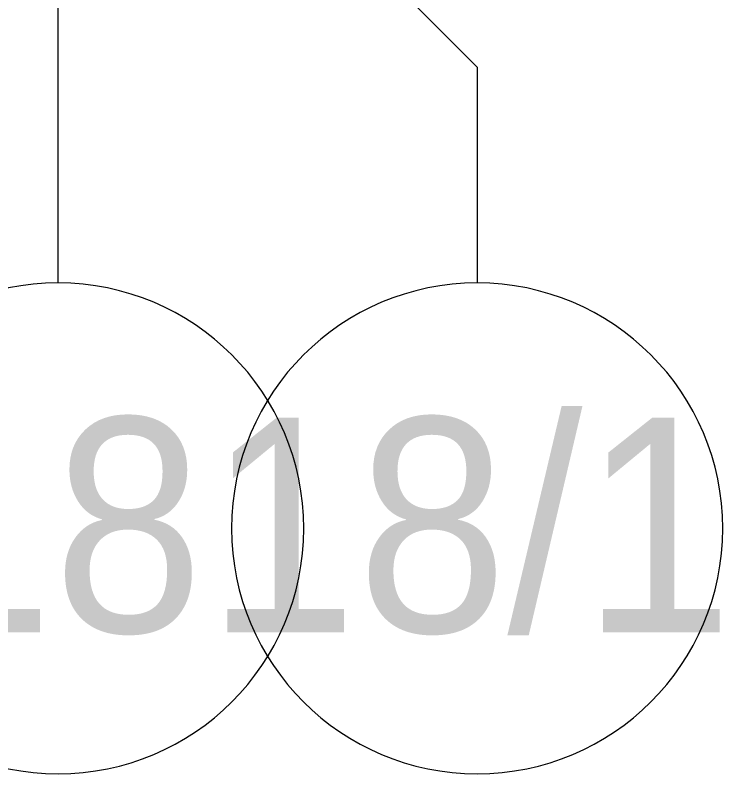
# Model space of a CAD drawing. Header units: millimetres. Extents: x -625 to 415037, y -3642 to 102118.
# Drawn here: x 214292 to 216597, y -3507 to -1034 of the extents above; entities that cross this region are included whole.
import ezdxf

# ---------------------------------------------------------------- set-up
doc = ezdxf.new("R2010")
doc.units = ezdxf.units.MM
doc.layers.add('Оси', color=7, linetype='Continuous', lineweight=9)
doc.layers.add('Оси-1', color=7, linetype='Continuous', lineweight=20)
doc.styles.add('Arial', font='arial.ttf', dxfattribs={"width": 0.9, "height": 700})

# ---------------------------------------------------------------- blocks, each defined once
blk = doc.blocks.new('Ось сетки - D8-29747960-Объем проектирования 2 этажа')
at = {"layer": 'Оси-1'}
for start, end in [(360, 180), (180, 360)]:
    blk.add_arc((0, 0), 4, start, end, dxfattribs=at)

msp = doc.modelspace()

# ---------------------------------------------------------------- linework, layer by layer
at = {"layer": 'Оси'}
for p, q in [((214432.1, -1907.2), (214432.1, 3092.8)), ((215232.1, -637.2), (215796.9, -1203.3)), ((215796.9, -1203.3), (215796.9, -1907.2))]:
    msp.add_line(p, q, dxfattribs=at)

# ---------------------------------------------------------------- block references
at = {"layer": 'Оси-1', "xscale": 199.9999999999999, "yscale": 199.9999999999999, "zscale": 199.9999999999999}
for p in [(214432.1, -2707.2), (215796.9, -2707.2)]:
    msp.add_blockref('Ось сетки - D8-29747960-Объем проектирования 2 этажа', p, dxfattribs=at)

# ---------------------------------------------------------------- texts
at = {"layer": 'Оси', "char_height": 700, "attachment_point": 1, "style": 'Arial'}
for s, insert, width in [('18/1', (214916.4, -2345.9), 2121.265), ('18', (213926.9, -2345.9), 1212.151)]:
    msp.add_mtext(s, dxfattribs=dict(at, insert=insert, width=width))

doc.saveas('drawing.dxf')
